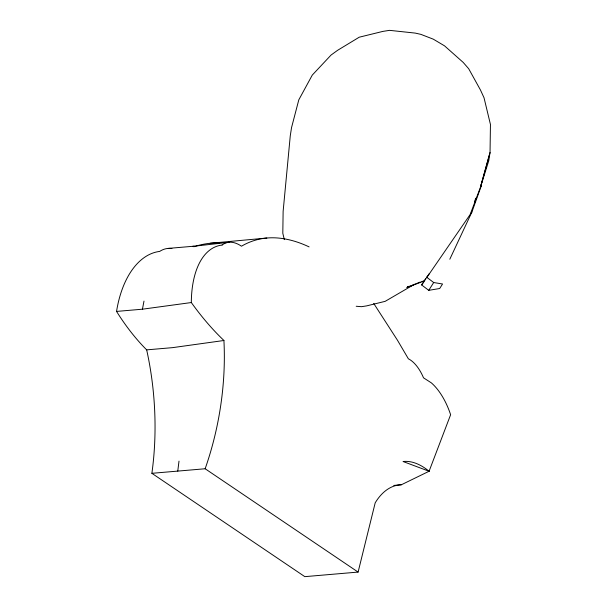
<?xml version="1.0" encoding="UTF-8"?>
<svg xmlns="http://www.w3.org/2000/svg" width="607" height="607" viewBox="0 0 607 607"><rect width="100%" height="100%" fill="white"/><g stroke="black" fill="none" stroke-linecap="round" stroke-linejoin="round"><path stroke-width="0.91" d="M177.768 471.1L179.004 461.123M373.715 303.424L397.456 340.216L408.374 358.805A33.772 17.208 74.6 0 1 423.519 377.827L431.342 382.865A51.36 26.169 74.6 0 1 450.622 414.725L429.088 471.26L401.348 484.773A72.832 42.08 85.1 0 0 375.194 502.839L358.1 572.082L304.828 576.65L151.879 473.316A208.58 120.52 85.1 0 0 146.666 349.867A254.363 146.97 85.1 0 1 116.552 311.421L142.44 309.198L143.988 301.102M470.281 214.203L480.403 187.388L490.039 152.524L490.448 124.465L484.022 97.75L480.478 90.026L468.695 68.735L463.202 62.422L444.521 45.836L433.292 39.167L420.871 34.364L415.271 33.097L389.573 30.35L382.949 31.382L359.223 37.202L337.598 50.313L331.073 55.04L312.279 75.086L298.796 99.852L291.535 127.629L290.267 135.816L283.128 211.395L282.809 233.278L284.334 239.621M480.403 187.388L488.772 160.711L490.039 152.524L480.403 187.388L481.176 186.167L471.935 211.949L449.81 259.227M474.484 201.661L475.858 198.178M426.539 277.111L433.694 282.536L442.556 283.993L439.68 288.515L428.739 290.336L421.584 284.911L429.316 273.56M471.935 211.949L426.842 277.46M428.739 290.336L433.694 282.536M420.264 282.012L407.115 287.437L408.602 286.352L407.115 287.437L424.065 281.011L425.727 278.879M421.584 284.911L423.807 282.073M414.429 284.288L385.164 301.345L366.651 305.882L361.484 306.687L356.203 306.262M407.115 287.437L409.558 286.2M421.873 281.489L424.065 281.011M358.1 572.082L205.151 468.756A217.89 137.121 -78.8 0 0 223.922 340.497L172.555 347.644L146.666 349.867M142.44 309.198L191.319 302.544A92.385 47.073 74.6 0 1 222.124 245.053M192.396 246.404L229.545 242.239M266.822 238.035L210.189 243.27M168.298 248.4L194.187 246.184M151.879 473.316L205.151 468.756M393.791 485.425L401.348 484.773M222.116 245.016A50.009 25.479 74.6 0 1 241.472 246.214A229.173 116.764 74.6 0 1 280.563 238.285A250.342 127.553 74.6 0 1 309.1 246.897M193.83 246.753A228.968 132.296 85.1 0 1 195.295 246.29M196.031 246.063A228.968 132.296 85.1 0 1 219.264 242.891M171.918 248.544A49.926 28.848 85.1 0 0 159.649 251.427A92.696 53.56 85.1 0 0 116.552 311.421M223.93 340.489A254.955 129.906 74.6 0 1 191.319 302.544M429.088 471.26L403.078 461.525A86.611 44.129 74.6 0 1 429.088 471.26"/></g></svg>
